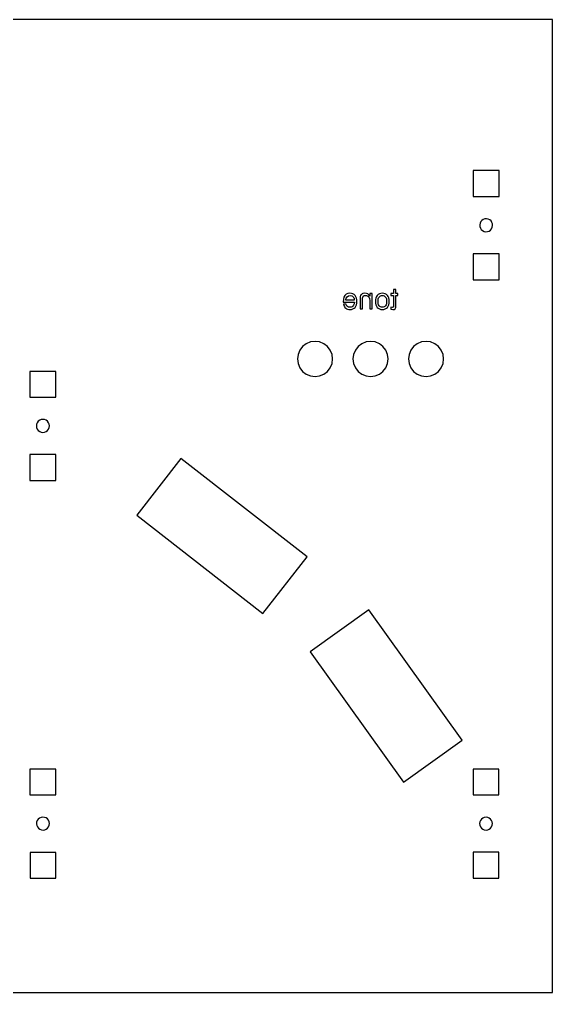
# Model space of a CAD drawing. Header units: metres. Extents: x -935 to 1094, y -1273 to 224.
# Drawn here: x 421 to 536.3, y -0.2 to 210.2 of the extents above; entities that cross this region are included whole.
import ezdxf

# ---------------------------------------------------------------- set-up
doc = ezdxf.new("R2010")
doc.units = ezdxf.units.M

msp = doc.modelspace()

# ---------------------------------------------------------------- linework, layer by layer
at = {"layer": 'Layer0'}
for p, q in [((536.3, 210.24), (115.91, 210.24)), ((536.3, -0.2), (536.3, 210.24)), ((524.75, 177.54), (519.15, 177.54)), ((519.15, 177.54), (519.15, 171.94)), ((524.75, 171.94), (524.75, 177.54)), ((519.15, 171.94), (524.75, 171.94)), ((520.78, 166.51), (520.62, 166.18)), ((521.02, 166.79), (520.78, 166.51)), ((521.33, 166.99), (521.02, 166.79)), ((521.67, 167.11), (521.33, 166.99)), ((522.03, 167.13), (521.67, 167.11)), ((522.39, 167.06), (522.03, 167.13)), ((522.72, 166.9), (522.39, 167.06)), ((523, 166.67), (522.72, 166.9)), ((523.2, 166.36), (523, 166.67)), ((523.32, 166.02), (523.2, 166.36)), ((520.62, 166.18), (520.55, 165.82)), ((520.55, 165.82), (520.58, 165.46)), ((520.58, 165.46), (520.7, 165.11)), ((520.7, 165.11), (520.9, 164.81)), ((520.9, 164.81), (521.18, 164.57)), ((521.18, 164.57), (521.51, 164.41)), ((521.51, 164.41), (521.87, 164.34)), ((521.87, 164.34), (522.23, 164.37)), ((522.23, 164.37), (522.57, 164.49)), ((522.57, 164.49), (522.88, 164.69)), ((522.88, 164.69), (523.12, 164.97)), ((523.12, 164.97), (523.28, 165.3)), ((523.28, 165.3), (523.35, 165.65)), ((523.35, 165.65), (523.32, 166.02)), ((524.75, 159.54), (519.15, 159.54)), ((519.15, 159.54), (519.15, 153.94)), ((524.75, 153.94), (524.75, 159.54)), ((519.15, 153.94), (524.75, 153.94)), ((482.26, 139.51), (481.66, 138.73)), ((483.05, 140.12), (482.26, 139.51)), ((483.97, 140.49), (483.05, 140.12)), ((484.95, 140.62), (483.97, 140.49)), ((485.93, 140.49), (484.95, 140.62)), ((486.85, 140.12), (485.93, 140.49)), ((487.64, 139.51), (486.85, 140.12)), ((488.24, 138.73), (487.64, 139.51)), ((494.26, 139.51), (493.66, 138.73)), ((495.05, 140.12), (494.26, 139.51)), ((495.97, 140.49), (495.05, 140.12)), ((496.95, 140.62), (495.97, 140.49)), ((497.93, 140.49), (496.95, 140.62)), ((498.85, 140.12), (497.93, 140.49)), ((499.64, 139.51), (498.85, 140.12)), ((500.24, 138.73), (499.64, 139.51)), ((506.26, 139.51), (505.66, 138.73)), ((507.05, 140.12), (506.26, 139.51)), ((507.97, 140.49), (507.05, 140.12)), ((508.95, 140.62), (507.97, 140.49)), ((509.93, 140.49), (508.95, 140.62)), ((510.85, 140.12), (509.93, 140.49)), ((511.64, 139.51), (510.85, 140.12)), ((512.24, 138.73), (511.64, 139.51)), ((481.28, 137.81), (481.15, 136.83)), ((481.15, 136.83), (481.28, 135.84)), ((481.66, 138.73), (481.28, 137.81)), ((488.62, 137.81), (488.24, 138.73)), ((488.75, 136.83), (488.62, 137.81)), ((488.62, 135.84), (488.75, 136.83)), ((493.28, 137.81), (493.15, 136.83)), ((493.15, 136.83), (493.28, 135.84)), ((493.66, 138.73), (493.28, 137.81)), ((500.62, 137.81), (500.24, 138.73)), ((500.75, 136.83), (500.62, 137.81)), ((500.62, 135.84), (500.75, 136.83)), ((505.28, 137.81), (505.15, 136.83)), ((505.15, 136.83), (505.28, 135.84)), ((505.66, 138.73), (505.28, 137.81)), ((512.62, 137.81), (512.24, 138.73)), ((512.75, 136.83), (512.62, 137.81)), ((512.62, 135.84), (512.75, 136.83)), ((481.28, 135.84), (481.66, 134.93)), ((481.66, 134.93), (482.26, 134.14)), ((487.64, 134.14), (488.24, 134.93)), ((488.24, 134.93), (488.62, 135.84)), ((493.28, 135.84), (493.66, 134.93)), ((493.66, 134.93), (494.26, 134.14)), ((499.64, 134.14), (500.24, 134.93)), ((500.24, 134.93), (500.62, 135.84)), ((505.28, 135.84), (505.66, 134.93)), ((505.66, 134.93), (506.26, 134.14)), ((511.64, 134.14), (512.24, 134.93)), ((512.24, 134.93), (512.62, 135.84)), ((423.3, 134.14), (423.3, 128.54)), ((428.9, 134.14), (423.3, 134.14)), ((428.9, 128.54), (428.9, 134.14)), ((482.26, 134.14), (483.05, 133.54)), ((483.05, 133.54), (483.97, 133.16)), ((483.97, 133.16), (484.95, 133.03)), ((484.95, 133.03), (485.93, 133.16)), ((485.93, 133.16), (486.85, 133.54)), ((486.85, 133.54), (487.64, 134.14)), ((494.26, 134.14), (495.05, 133.54)), ((495.05, 133.54), (495.97, 133.16)), ((495.97, 133.16), (496.95, 133.03)), ((496.95, 133.03), (497.93, 133.16)), ((497.93, 133.16), (498.85, 133.54)), ((498.85, 133.54), (499.64, 134.14)), ((506.26, 134.14), (507.05, 133.54)), ((507.05, 133.54), (507.97, 133.16)), ((507.97, 133.16), (508.95, 133.03)), ((508.95, 133.03), (509.93, 133.16)), ((509.93, 133.16), (510.85, 133.54)), ((510.85, 133.54), (511.64, 134.14)), ((423.3, 128.54), (428.9, 128.54)), ((424.75, 122.7), (424.71, 122.34)), ((424.71, 122.34), (424.75, 121.98)), ((424.89, 123.04), (424.75, 122.7)), ((425.11, 123.33), (424.89, 123.04)), ((425.4, 123.55), (425.11, 123.33)), ((425.74, 123.69), (425.4, 123.55)), ((426.1, 123.74), (425.74, 123.69)), ((426.47, 123.69), (426.1, 123.74)), ((426.8, 123.55), (426.47, 123.69)), ((427.09, 123.33), (426.8, 123.55)), ((427.31, 123.04), (427.09, 123.33)), ((427.45, 122.7), (427.31, 123.04)), ((427.5, 122.34), (427.45, 122.7)), ((427.45, 121.98), (427.5, 122.34)), ((424.75, 121.98), (424.89, 121.64)), ((424.89, 121.64), (425.11, 121.35)), ((425.11, 121.35), (425.4, 121.13)), ((425.4, 121.13), (425.74, 120.99)), ((425.74, 120.99), (426.1, 120.94)), ((426.1, 120.94), (426.47, 120.99)), ((426.47, 120.99), (426.8, 121.13)), ((426.8, 121.13), (427.09, 121.35)), ((427.09, 121.35), (427.31, 121.64)), ((427.31, 121.64), (427.45, 121.98)), ((423.3, 116.14), (423.3, 110.54)), ((428.9, 116.14), (423.3, 116.14)), ((428.9, 110.54), (428.9, 116.14)), ((455.96, 115.32), (446.38, 103.01)), ((483.27, 94.06), (455.96, 115.32)), ((423.3, 110.54), (428.9, 110.54)), ((446.38, 103.01), (473.68, 81.75)), ((473.68, 81.75), (483.27, 94.06)), ((496.6, 82.55), (483.92, 73.47)), ((516.74, 54.41), (496.6, 82.55)), ((483.92, 73.47), (504.06, 45.33)), ((504.06, 45.33), (516.74, 54.41)), ((423.3, 48.13), (423.3, 42.53)), ((428.9, 48.13), (423.3, 48.13)), ((428.9, 42.53), (428.9, 48.13)), ((524.72, 48.13), (519.12, 48.13)), ((519.12, 48.13), (519.12, 42.53)), ((524.72, 42.53), (524.72, 48.13)), ((423.3, 42.53), (428.9, 42.53)), ((519.12, 42.53), (524.72, 42.53)), ((424.74, 36.66), (424.71, 36.3)), ((424.71, 36.3), (424.76, 35.94)), ((424.88, 37), (424.74, 36.66)), ((424.76, 35.94), (424.91, 35.6)), ((425.09, 37.3), (424.88, 37)), ((425.37, 37.53), (425.09, 37.3)), ((425.71, 37.67), (425.37, 37.53)), ((426.07, 37.73), (425.71, 37.67)), ((426.43, 37.69), (426.07, 37.73)), ((426.77, 37.56), (426.43, 37.69)), ((427.07, 37.35), (426.77, 37.56)), ((427.3, 37.06), (427.07, 37.35)), ((427.44, 36.73), (427.3, 37.06)), ((427.33, 35.67), (427.46, 36.01)), ((427.5, 36.37), (427.44, 36.73)), ((427.46, 36.01), (427.5, 36.37)), ((520.57, 36.7), (520.52, 36.33)), ((520.52, 36.33), (520.57, 35.97)), ((520.71, 37.03), (520.57, 36.7)), ((520.57, 35.97), (520.71, 35.63)), ((520.93, 37.32), (520.71, 37.03)), ((521.22, 37.54), (520.93, 37.32)), ((521.55, 37.68), (521.22, 37.54)), ((521.92, 37.73), (521.55, 37.68)), ((522.28, 37.68), (521.92, 37.73)), ((522.62, 37.54), (522.28, 37.68)), ((522.91, 37.32), (522.62, 37.54)), ((523.13, 37.03), (522.91, 37.32)), ((523.27, 36.7), (523.13, 37.03)), ((523.13, 35.63), (523.27, 35.97)), ((523.32, 36.33), (523.27, 36.7)), ((523.27, 35.97), (523.32, 36.33)), ((424.91, 35.6), (425.14, 35.32)), ((425.14, 35.32), (425.44, 35.11)), ((425.44, 35.11), (425.78, 34.97)), ((425.78, 34.97), (426.14, 34.94)), ((426.14, 34.94), (426.5, 34.99)), ((426.5, 34.99), (426.83, 35.14)), ((426.83, 35.14), (427.12, 35.37)), ((427.12, 35.37), (427.33, 35.67)), ((520.71, 35.63), (520.93, 35.34)), ((520.93, 35.34), (521.22, 35.12)), ((521.22, 35.12), (521.55, 34.98)), ((521.55, 34.98), (521.92, 34.94)), ((521.92, 34.94), (522.28, 34.98)), ((522.28, 34.98), (522.62, 35.12)), ((522.62, 35.12), (522.91, 35.34)), ((522.91, 35.34), (523.13, 35.63)), ((428.88, 30.11), (423.33, 30.11)), ((423.33, 30.11), (423.33, 24.56)), ((428.88, 24.56), (428.88, 30.11)), ((519.12, 30.13), (519.12, 24.53)), ((524.72, 30.13), (519.12, 30.13)), ((524.72, 24.53), (524.72, 30.13)), ((423.33, 24.56), (428.88, 24.56)), ((519.12, 24.53), (524.72, 24.53)), ((115.91, -0.2), (536.3, -0.2))]:
    msp.add_line(p, q, dxfattribs=at)
at = {"layer": 'tone'}
for p, q in [((502.41, 151.84), (501.89, 151.84)), ((501.89, 151.84), (501.89, 150.94)), ((502.41, 151.84, 0.2), (501.89, 151.84, 0.2)), ((501.89, 151.84, 0.2), (501.89, 150.94, 0.2)), ((501.89, 151.84), (501.89, 151.84, 0.2)), ((502.41, 150.94), (502.41, 151.84)), ((502.41, 150.94, 0.2), (502.41, 151.84, 0.2)), ((502.41, 151.84), (502.41, 151.84, 0.2)), ((491.08, 149.74), (491.04, 149.13)), ((491.08, 149.74, 0.2), (491.04, 149.13, 0.2)), ((491.18, 150.17), (491.08, 149.74)), ((491.18, 150.17, 0.2), (491.08, 149.74, 0.2)), ((491.08, 149.74), (491.08, 149.74, 0.2)), ((491.38, 150.53), (491.18, 150.17)), ((491.38, 150.53, 0.2), (491.18, 150.17, 0.2)), ((491.18, 150.17), (491.18, 150.17, 0.2)), ((491.69, 150.8), (491.38, 150.53)), ((491.69, 150.8, 0.2), (491.38, 150.53, 0.2)), ((491.38, 150.53), (491.38, 150.53, 0.2)), ((491.6, 149.59), (491.67, 149.96)), ((491.6, 149.59, 0.2), (491.67, 149.96, 0.2)), ((491.61, 149.55), (491.6, 149.59)), ((491.61, 149.55, 0.2), (491.6, 149.59, 0.2)), ((491.6, 149.59), (491.6, 149.59, 0.2)), ((493.43, 149.55), (491.61, 149.55)), ((493.43, 149.55, 0.2), (491.61, 149.55, 0.2)), ((491.61, 149.55), (491.61, 149.55, 0.2)), ((491.67, 149.96), (491.87, 150.27)), ((491.67, 149.96, 0.2), (491.87, 150.27, 0.2)), ((491.67, 149.96), (491.67, 149.96, 0.2)), ((492.07, 150.97), (491.69, 150.8)), ((492.07, 150.97, 0.2), (491.69, 150.8, 0.2)), ((491.69, 150.8), (491.69, 150.8, 0.2)), ((491.87, 150.27), (492.16, 150.48)), ((491.87, 150.27, 0.2), (492.16, 150.48, 0.2)), ((491.87, 150.27), (491.87, 150.27, 0.2)), ((492.5, 151.03), (492.07, 150.97)), ((492.5, 151.03, 0.2), (492.07, 150.97, 0.2)), ((492.07, 150.97), (492.07, 150.97, 0.2)), ((492.16, 150.48), (492.52, 150.55)), ((492.16, 150.48, 0.2), (492.52, 150.55, 0.2)), ((492.16, 150.48), (492.16, 150.48, 0.2)), ((492.83, 151), (492.5, 151.03)), ((492.83, 151, 0.2), (492.5, 151.03, 0.2)), ((492.5, 151.03), (492.5, 151.03, 0.2)), ((492.52, 150.55), (492.88, 150.48)), ((492.52, 150.55, 0.2), (492.88, 150.48, 0.2)), ((492.52, 150.55), (492.52, 150.55, 0.2)), ((493.12, 150.91), (492.83, 151)), ((493.12, 150.91, 0.2), (492.83, 151, 0.2)), ((492.83, 151), (492.83, 151, 0.2)), ((492.88, 150.48), (493.04, 150.4)), ((492.88, 150.48, 0.2), (493.04, 150.4, 0.2)), ((492.88, 150.48), (492.88, 150.48, 0.2)), ((493.04, 150.4), (493.17, 150.28)), ((493.04, 150.4, 0.2), (493.17, 150.28, 0.2)), ((493.04, 150.4), (493.04, 150.4, 0.2)), ((493.37, 150.76), (493.12, 150.91)), ((493.37, 150.76, 0.2), (493.12, 150.91, 0.2)), ((493.12, 150.91), (493.12, 150.91, 0.2)), ((493.17, 150.28), (493.29, 150.13)), ((493.17, 150.28, 0.2), (493.29, 150.13, 0.2)), ((493.17, 150.28), (493.17, 150.28, 0.2)), ((493.29, 150.13), (493.37, 149.96)), ((493.29, 150.13, 0.2), (493.37, 149.96, 0.2)), ((493.29, 150.13), (493.29, 150.13, 0.2)), ((493.59, 150.55), (493.37, 150.76)), ((493.59, 150.55, 0.2), (493.37, 150.76, 0.2)), ((493.37, 150.76), (493.37, 150.76, 0.2)), ((493.37, 149.96), (493.43, 149.55)), ((493.37, 149.96, 0.2), (493.43, 149.55, 0.2)), ((493.37, 149.96), (493.37, 149.96, 0.2)), ((493.43, 149.55), (493.43, 149.55, 0.2)), ((493.77, 150.28), (493.59, 150.55)), ((493.77, 150.28, 0.2), (493.59, 150.55, 0.2)), ((493.59, 150.55), (493.59, 150.55, 0.2)), ((493.9, 149.98), (493.77, 150.28)), ((493.9, 149.98, 0.2), (493.77, 150.28, 0.2)), ((493.77, 150.28), (493.77, 150.28, 0.2)), ((493.98, 149.64), (493.9, 149.98)), ((493.98, 149.64, 0.2), (493.9, 149.98, 0.2)), ((493.9, 149.98), (493.9, 149.98, 0.2)), ((494, 149.26), (493.98, 149.64)), ((494, 149.26, 0.2), (493.98, 149.64, 0.2)), ((493.98, 149.64), (493.98, 149.64, 0.2)), ((494.7, 150.33), (494.68, 150.14)), ((494.7, 150.33, 0.2), (494.68, 150.14, 0.2)), ((494.68, 150.14), (494.68, 147.66)), ((494.68, 150.14, 0.2), (494.68, 147.66, 0.2)), ((494.68, 150.14), (494.68, 150.14, 0.2)), ((494.75, 150.5), (494.7, 150.33)), ((494.75, 150.5, 0.2), (494.7, 150.33, 0.2)), ((494.7, 150.33), (494.7, 150.33, 0.2)), ((494.84, 150.66), (494.75, 150.5)), ((494.84, 150.66, 0.2), (494.75, 150.5, 0.2)), ((494.75, 150.5), (494.75, 150.5, 0.2)), ((494.96, 150.79), (494.84, 150.66)), ((494.96, 150.79, 0.2), (494.84, 150.66, 0.2)), ((494.84, 150.66), (494.84, 150.66, 0.2)), ((495.12, 150.89), (494.96, 150.79)), ((495.12, 150.89, 0.2), (494.96, 150.79, 0.2)), ((494.96, 150.79), (494.96, 150.79, 0.2)), ((495.29, 150.97), (495.12, 150.89)), ((495.29, 150.97, 0.2), (495.12, 150.89, 0.2)), ((495.12, 150.89), (495.12, 150.89, 0.2)), ((495.2, 149.93), (495.25, 150.19)), ((495.2, 149.93, 0.2), (495.25, 150.19, 0.2)), ((495.2, 147.66), (495.2, 149.93)), ((495.2, 147.66, 0.2), (495.2, 149.93, 0.2)), ((495.2, 149.93), (495.2, 149.93, 0.2)), ((495.25, 150.19), (495.38, 150.4)), ((495.25, 150.19, 0.2), (495.38, 150.4, 0.2)), ((495.25, 150.19), (495.25, 150.19, 0.2)), ((495.72, 151.03), (495.29, 150.97)), ((495.72, 151.03, 0.2), (495.29, 150.97, 0.2)), ((495.29, 150.97), (495.29, 150.97, 0.2)), ((495.38, 150.4), (495.6, 150.53)), ((495.38, 150.4, 0.2), (495.6, 150.53, 0.2)), ((495.38, 150.4), (495.38, 150.4, 0.2)), ((495.6, 150.53), (495.88, 150.57)), ((495.6, 150.53, 0.2), (495.88, 150.57, 0.2)), ((495.6, 150.53), (495.6, 150.53, 0.2)), ((496.06, 150.99), (495.72, 151.03)), ((496.06, 150.99, 0.2), (495.72, 151.03, 0.2)), ((495.72, 151.03), (495.72, 151.03, 0.2)), ((495.88, 150.57), (496.07, 150.55)), ((495.88, 150.57, 0.2), (496.07, 150.55, 0.2)), ((495.88, 150.57), (495.88, 150.57, 0.2)), ((496.34, 150.88), (496.06, 150.99)), ((496.34, 150.88, 0.2), (496.06, 150.99, 0.2)), ((496.06, 150.99), (496.06, 150.99, 0.2)), ((496.07, 150.55), (496.24, 150.5)), ((496.07, 150.55, 0.2), (496.24, 150.5, 0.2)), ((496.07, 150.55), (496.07, 150.55, 0.2)), ((496.24, 150.5), (496.39, 150.4)), ((496.24, 150.5, 0.2), (496.39, 150.4, 0.2)), ((496.24, 150.5), (496.24, 150.5, 0.2)), ((496.58, 150.68), (496.34, 150.88)), ((496.58, 150.68, 0.2), (496.34, 150.88, 0.2)), ((496.34, 150.88), (496.34, 150.88, 0.2)), ((496.39, 150.4), (496.52, 150.27)), ((496.39, 150.4, 0.2), (496.52, 150.27, 0.2)), ((496.39, 150.4), (496.39, 150.4, 0.2)), ((496.52, 150.27), (496.63, 150.11)), ((496.52, 150.27, 0.2), (496.63, 150.11, 0.2)), ((496.52, 150.27), (496.52, 150.27, 0.2)), ((496.81, 150.39), (496.58, 150.68)), ((496.81, 150.39, 0.2), (496.58, 150.68, 0.2)), ((496.58, 150.68), (496.58, 150.68, 0.2)), ((496.63, 150.11), (496.7, 149.92)), ((496.63, 150.11, 0.2), (496.7, 149.92, 0.2)), ((496.63, 150.11), (496.63, 150.11, 0.2)), ((496.7, 149.92), (496.77, 149.47)), ((496.7, 149.92, 0.2), (496.77, 149.47, 0.2)), ((496.7, 149.92), (496.7, 149.92, 0.2)), ((496.77, 149.47), (496.77, 147.66)), ((496.77, 149.47, 0.2), (496.77, 147.66, 0.2)), ((496.77, 149.47), (496.77, 149.47, 0.2)), ((497.29, 150.94), (496.81, 150.94)), ((496.81, 150.94), (496.81, 150.39)), ((497.29, 150.94, 0.2), (496.81, 150.94, 0.2)), ((496.81, 150.94, 0.2), (496.81, 150.39, 0.2)), ((496.81, 150.94), (496.81, 150.94, 0.2)), ((496.81, 150.39), (496.81, 150.39, 0.2)), ((497.29, 147.66), (497.29, 150.94)), ((497.29, 147.66, 0.2), (497.29, 150.94, 0.2)), ((497.29, 150.94), (497.29, 150.94, 0.2)), ((498.04, 149.65), (498.01, 149.25)), ((498.04, 149.65, 0.2), (498.01, 149.25, 0.2)), ((498.11, 150), (498.04, 149.65)), ((498.11, 150, 0.2), (498.04, 149.65, 0.2)), ((498.04, 149.65), (498.04, 149.65, 0.2)), ((498.23, 150.31), (498.11, 150)), ((498.23, 150.31, 0.2), (498.11, 150, 0.2)), ((498.11, 150), (498.11, 150, 0.2)), ((498.4, 150.57), (498.23, 150.31)), ((498.4, 150.57, 0.2), (498.23, 150.31, 0.2)), ((498.23, 150.31), (498.23, 150.31, 0.2)), ((498.62, 150.77), (498.4, 150.57)), ((498.62, 150.77, 0.2), (498.4, 150.57, 0.2)), ((498.4, 150.57), (498.4, 150.57, 0.2)), ((498.56, 149.26), (498.62, 149.8)), ((498.56, 149.26, 0.2), (498.62, 149.8, 0.2)), ((498.87, 150.91), (498.62, 150.77)), ((498.87, 150.91, 0.2), (498.62, 150.77, 0.2)), ((498.62, 150.77), (498.62, 150.77, 0.2)), ((498.62, 149.8), (498.7, 150.02)), ((498.62, 149.8, 0.2), (498.7, 150.02, 0.2)), ((498.62, 149.8), (498.62, 149.8, 0.2)), ((498.7, 150.02), (498.8, 150.21)), ((498.7, 150.02, 0.2), (498.8, 150.21, 0.2)), ((498.7, 150.02), (498.7, 150.02, 0.2)), ((498.8, 150.21), (498.94, 150.36)), ((498.8, 150.21, 0.2), (498.94, 150.36, 0.2)), ((498.8, 150.21), (498.8, 150.21, 0.2)), ((499.17, 151), (498.87, 150.91)), ((499.17, 151, 0.2), (498.87, 150.91, 0.2)), ((498.87, 150.91), (498.87, 150.91, 0.2)), ((498.94, 150.36), (499.1, 150.46)), ((498.94, 150.36, 0.2), (499.1, 150.46, 0.2)), ((498.94, 150.36), (498.94, 150.36, 0.2)), ((499.1, 150.46), (499.29, 150.53)), ((499.1, 150.46, 0.2), (499.29, 150.53, 0.2)), ((499.1, 150.46), (499.1, 150.46, 0.2)), ((499.5, 151.03), (499.17, 151)), ((499.5, 151.03, 0.2), (499.17, 151, 0.2)), ((499.17, 151), (499.17, 151, 0.2)), ((499.29, 150.53), (499.5, 150.55)), ((499.29, 150.53, 0.2), (499.5, 150.55, 0.2)), ((499.29, 150.53), (499.29, 150.53, 0.2)), ((499.83, 151), (499.5, 151.03)), ((499.83, 151, 0.2), (499.5, 151.03, 0.2)), ((499.5, 151.03), (499.5, 151.03, 0.2)), ((499.5, 150.55), (499.7, 150.53)), ((499.5, 150.55, 0.2), (499.7, 150.53, 0.2)), ((499.5, 150.55), (499.5, 150.55, 0.2)), ((499.7, 150.53), (499.89, 150.46)), ((499.7, 150.53, 0.2), (499.89, 150.46, 0.2)), ((499.7, 150.53), (499.7, 150.53, 0.2)), ((500.12, 150.91), (499.83, 151)), ((500.12, 150.91, 0.2), (499.83, 151, 0.2)), ((499.83, 151), (499.83, 151, 0.2)), ((499.89, 150.46), (500.05, 150.36)), ((499.89, 150.46, 0.2), (500.05, 150.36, 0.2)), ((499.89, 150.46), (499.89, 150.46, 0.2)), ((500.05, 150.36), (500.18, 150.21)), ((500.05, 150.36, 0.2), (500.18, 150.21, 0.2)), ((500.05, 150.36), (500.05, 150.36, 0.2)), ((500.37, 150.77), (500.12, 150.91)), ((500.37, 150.77, 0.2), (500.12, 150.91, 0.2)), ((500.12, 150.91), (500.12, 150.91, 0.2)), ((500.18, 150.21), (500.29, 150.02)), ((500.18, 150.21, 0.2), (500.29, 150.02, 0.2)), ((500.18, 150.21), (500.18, 150.21, 0.2)), ((500.29, 150.02), (500.37, 149.81)), ((500.29, 150.02, 0.2), (500.37, 149.81, 0.2)), ((500.29, 150.02), (500.29, 150.02, 0.2)), ((500.58, 150.57), (500.37, 150.77)), ((500.58, 150.57, 0.2), (500.37, 150.77, 0.2)), ((500.37, 150.77), (500.37, 150.77, 0.2)), ((500.37, 149.81), (500.43, 149.27)), ((500.37, 149.81, 0.2), (500.43, 149.27, 0.2)), ((500.37, 149.81), (500.37, 149.81, 0.2)), ((500.76, 150.31), (500.58, 150.57)), ((500.76, 150.31, 0.2), (500.58, 150.57, 0.2)), ((500.58, 150.57), (500.58, 150.57, 0.2)), ((500.88, 150.01), (500.76, 150.31)), ((500.88, 150.01, 0.2), (500.76, 150.31, 0.2)), ((500.76, 150.31), (500.76, 150.31, 0.2)), ((500.95, 149.66), (500.88, 150.01)), ((500.95, 149.66, 0.2), (500.88, 150.01, 0.2)), ((500.88, 150.01), (500.88, 150.01, 0.2)), ((500.98, 149.27), (500.95, 149.66)), ((500.98, 149.27, 0.2), (500.95, 149.66, 0.2)), ((500.95, 149.66), (500.95, 149.66, 0.2)), ((501.35, 150.94), (501.35, 150.51)), ((501.89, 150.94), (501.35, 150.94)), ((501.35, 150.94, 0.2), (501.35, 150.51, 0.2)), ((501.89, 150.94, 0.2), (501.35, 150.94, 0.2)), ((501.35, 150.94), (501.35, 150.94, 0.2)), ((501.35, 150.51), (501.89, 150.51)), ((501.35, 150.51, 0.2), (501.89, 150.51, 0.2)), ((501.35, 150.51), (501.35, 150.51, 0.2)), ((501.89, 150.94), (501.89, 150.94, 0.2)), ((501.89, 150.51), (501.89, 148.27)), ((501.89, 150.51, 0.2), (501.89, 148.27, 0.2)), ((501.89, 150.51), (501.89, 150.51, 0.2)), ((502.86, 150.94), (502.41, 150.94)), ((502.86, 150.94, 0.2), (502.41, 150.94, 0.2)), ((502.41, 150.94), (502.41, 150.94, 0.2)), ((502.41, 148.04), (502.41, 150.51)), ((502.41, 150.51), (502.86, 150.51)), ((502.41, 148.04, 0.2), (502.41, 150.51, 0.2)), ((502.41, 150.51, 0.2), (502.86, 150.51, 0.2)), ((502.41, 150.51), (502.41, 150.51, 0.2)), ((502.86, 150.51), (502.86, 150.94)), ((502.86, 150.51, 0.2), (502.86, 150.94, 0.2)), ((502.86, 150.94), (502.86, 150.94, 0.2)), ((502.86, 150.51), (502.86, 150.51, 0.2)), ((491.04, 149.13), (493.46, 149.13)), ((491.04, 149.13, 0.2), (493.46, 149.13, 0.2)), ((491.04, 149.13), (491.04, 149.13, 0.2)), ((491.64, 148.66), (491.11, 148.66)), ((491.11, 148.66), (491.18, 148.4)), ((491.64, 148.66, 0.2), (491.11, 148.66, 0.2)), ((491.11, 148.66, 0.2), (491.18, 148.4, 0.2)), ((491.11, 148.66), (491.11, 148.66, 0.2)), ((491.18, 148.4), (491.28, 148.18)), ((491.18, 148.4, 0.2), (491.28, 148.18, 0.2)), ((491.18, 148.4), (491.18, 148.4, 0.2)), ((491.28, 148.18), (491.41, 147.98)), ((491.28, 148.18, 0.2), (491.41, 147.98, 0.2)), ((491.28, 148.18), (491.28, 148.18, 0.2)), ((491.41, 147.98), (491.58, 147.82)), ((491.41, 147.98, 0.2), (491.58, 147.82, 0.2)), ((491.41, 147.98), (491.41, 147.98, 0.2)), ((491.58, 147.82), (491.78, 147.69)), ((491.58, 147.82, 0.2), (491.78, 147.69, 0.2)), ((491.58, 147.82), (491.58, 147.82, 0.2)), ((491.77, 148.37), (491.64, 148.66)), ((491.77, 148.37, 0.2), (491.64, 148.66, 0.2)), ((491.64, 148.66), (491.64, 148.66, 0.2)), ((491.96, 148.16), (491.77, 148.37)), ((491.96, 148.16, 0.2), (491.77, 148.37, 0.2)), ((491.77, 148.37), (491.77, 148.37, 0.2)), ((491.78, 147.69), (492, 147.59)), ((491.78, 147.69, 0.2), (492, 147.59, 0.2)), ((491.78, 147.69), (491.78, 147.69, 0.2)), ((492.2, 148.04), (491.96, 148.16)), ((492.2, 148.04, 0.2), (491.96, 148.16, 0.2)), ((491.96, 148.16), (491.96, 148.16, 0.2)), ((492, 147.59), (492.25, 147.54)), ((492, 147.59, 0.2), (492.25, 147.54, 0.2)), ((492, 147.59), (492, 147.59, 0.2)), ((492.5, 148), (492.2, 148.04)), ((492.5, 148, 0.2), (492.2, 148.04, 0.2)), ((492.2, 148.04), (492.2, 148.04, 0.2)), ((492.25, 147.54), (492.51, 147.52)), ((492.25, 147.54, 0.2), (492.51, 147.52, 0.2)), ((492.25, 147.54), (492.25, 147.54, 0.2)), ((492.74, 148.03), (492.5, 148)), ((492.74, 148.03, 0.2), (492.5, 148, 0.2)), ((492.5, 148), (492.5, 148, 0.2)), ((492.51, 147.52), (492.84, 147.55)), ((492.51, 147.52, 0.2), (492.84, 147.55, 0.2)), ((492.51, 147.52), (492.51, 147.52, 0.2)), ((492.96, 148.11), (492.74, 148.03)), ((492.96, 148.11, 0.2), (492.74, 148.03, 0.2)), ((492.74, 148.03), (492.74, 148.03, 0.2)), ((492.84, 147.55), (493.13, 147.63)), ((492.84, 147.55, 0.2), (493.13, 147.63, 0.2)), ((492.84, 147.55), (492.84, 147.55, 0.2)), ((493.14, 148.24), (492.96, 148.11)), ((493.14, 148.24, 0.2), (492.96, 148.11, 0.2)), ((492.96, 148.11), (492.96, 148.11, 0.2)), ((493.13, 147.63), (493.38, 147.78)), ((493.13, 147.63, 0.2), (493.38, 147.78, 0.2)), ((493.13, 147.63), (493.13, 147.63, 0.2)), ((493.29, 148.43), (493.14, 148.24)), ((493.29, 148.43, 0.2), (493.14, 148.24, 0.2)), ((493.14, 148.24), (493.14, 148.24, 0.2)), ((493.42, 148.73), (493.29, 148.43)), ((493.42, 148.73, 0.2), (493.29, 148.43, 0.2)), ((493.29, 148.43), (493.29, 148.43, 0.2)), ((493.38, 147.78), (493.6, 147.98)), ((493.38, 147.78, 0.2), (493.6, 147.98, 0.2)), ((493.38, 147.78), (493.38, 147.78, 0.2)), ((493.46, 149.13), (493.42, 148.73)), ((493.46, 149.13, 0.2), (493.42, 148.73, 0.2)), ((493.42, 148.73), (493.42, 148.73, 0.2)), ((493.46, 149.13), (493.46, 149.13, 0.2)), ((493.6, 147.98), (493.78, 148.24)), ((493.6, 147.98, 0.2), (493.78, 148.24, 0.2)), ((493.6, 147.98), (493.6, 147.98, 0.2)), ((493.78, 148.24), (493.9, 148.53)), ((493.78, 148.24, 0.2), (493.9, 148.53, 0.2)), ((493.78, 148.24), (493.78, 148.24, 0.2)), ((493.9, 148.53), (493.98, 148.87)), ((493.9, 148.53, 0.2), (493.98, 148.87, 0.2)), ((493.9, 148.53), (493.9, 148.53, 0.2)), ((493.98, 148.87), (494, 149.26)), ((493.98, 148.87, 0.2), (494, 149.26, 0.2)), ((493.98, 148.87), (493.98, 148.87, 0.2)), ((494, 149.26), (494, 149.26, 0.2)), ((494.68, 147.66), (495.2, 147.66)), ((494.68, 147.66, 0.2), (495.2, 147.66, 0.2)), ((494.68, 147.66), (494.68, 147.66, 0.2)), ((495.2, 147.66), (495.2, 147.66, 0.2)), ((496.77, 147.66), (497.29, 147.66)), ((496.77, 147.66, 0.2), (497.29, 147.66, 0.2)), ((496.77, 147.66), (496.77, 147.66, 0.2)), ((497.29, 147.66), (497.29, 147.66, 0.2)), ((498.01, 149.25), (498.04, 148.87)), ((498.01, 149.25, 0.2), (498.04, 148.87, 0.2)), ((498.01, 149.25), (498.01, 149.25, 0.2)), ((498.04, 148.87), (498.11, 148.53)), ((498.04, 148.87, 0.2), (498.11, 148.53, 0.2)), ((498.04, 148.87), (498.04, 148.87, 0.2)), ((498.11, 148.53), (498.24, 148.23)), ((498.11, 148.53, 0.2), (498.24, 148.23, 0.2)), ((498.11, 148.53), (498.11, 148.53, 0.2)), ((498.24, 148.23), (498.41, 147.98)), ((498.24, 148.23, 0.2), (498.41, 147.98, 0.2)), ((498.24, 148.23), (498.24, 148.23, 0.2)), ((498.41, 147.98), (498.63, 147.78)), ((498.41, 147.98, 0.2), (498.63, 147.78, 0.2)), ((498.41, 147.98), (498.41, 147.98, 0.2)), ((498.62, 148.74), (498.56, 149.26)), ((498.62, 148.74, 0.2), (498.56, 149.26, 0.2)), ((498.56, 149.26), (498.56, 149.26, 0.2)), ((498.7, 148.53), (498.62, 148.74)), ((498.7, 148.53, 0.2), (498.62, 148.74, 0.2)), ((498.62, 148.74), (498.62, 148.74, 0.2)), ((498.63, 147.78), (498.88, 147.63)), ((498.63, 147.78, 0.2), (498.88, 147.63, 0.2)), ((498.63, 147.78), (498.63, 147.78, 0.2)), ((498.81, 148.34), (498.7, 148.53)), ((498.81, 148.34, 0.2), (498.7, 148.53, 0.2)), ((498.7, 148.53), (498.7, 148.53, 0.2)), ((498.95, 148.19), (498.81, 148.34)), ((498.95, 148.19, 0.2), (498.81, 148.34, 0.2)), ((498.81, 148.34), (498.81, 148.34, 0.2)), ((498.88, 147.63), (499.17, 147.55)), ((498.88, 147.63, 0.2), (499.17, 147.55, 0.2)), ((498.88, 147.63), (498.88, 147.63, 0.2)), ((499.11, 148.08), (498.95, 148.19)), ((499.11, 148.08, 0.2), (498.95, 148.19, 0.2)), ((498.95, 148.19), (498.95, 148.19, 0.2)), ((499.29, 148.02), (499.11, 148.08)), ((499.29, 148.02, 0.2), (499.11, 148.08, 0.2)), ((499.11, 148.08), (499.11, 148.08, 0.2)), ((499.17, 147.55), (499.5, 147.52)), ((499.17, 147.55, 0.2), (499.5, 147.52, 0.2)), ((499.17, 147.55), (499.17, 147.55, 0.2)), ((499.5, 148), (499.29, 148.02)), ((499.5, 148, 0.2), (499.29, 148.02, 0.2)), ((499.29, 148.02), (499.29, 148.02, 0.2)), ((499.7, 148.02), (499.5, 148)), ((499.7, 148.02, 0.2), (499.5, 148, 0.2)), ((499.5, 148), (499.5, 148, 0.2)), ((499.5, 147.52), (499.83, 147.55)), ((499.5, 147.52, 0.2), (499.83, 147.55, 0.2)), ((499.5, 147.52), (499.5, 147.52, 0.2)), ((499.89, 148.08), (499.7, 148.02)), ((499.89, 148.08, 0.2), (499.7, 148.02, 0.2)), ((499.7, 148.02), (499.7, 148.02, 0.2)), ((499.83, 147.55), (500.12, 147.63)), ((499.83, 147.55, 0.2), (500.12, 147.63, 0.2)), ((499.83, 147.55), (499.83, 147.55, 0.2)), ((500.05, 148.19), (499.89, 148.08)), ((500.05, 148.19, 0.2), (499.89, 148.08, 0.2)), ((499.89, 148.08), (499.89, 148.08, 0.2)), ((500.18, 148.34), (500.05, 148.19)), ((500.18, 148.34, 0.2), (500.05, 148.19, 0.2)), ((500.05, 148.19), (500.05, 148.19, 0.2)), ((500.12, 147.63), (500.37, 147.78)), ((500.12, 147.63, 0.2), (500.37, 147.78, 0.2)), ((500.12, 147.63), (500.12, 147.63, 0.2)), ((500.29, 148.53), (500.18, 148.34)), ((500.29, 148.53, 0.2), (500.18, 148.34, 0.2)), ((500.18, 148.34), (500.18, 148.34, 0.2)), ((500.37, 148.74), (500.29, 148.53)), ((500.37, 148.74, 0.2), (500.29, 148.53, 0.2)), ((500.29, 148.53), (500.29, 148.53, 0.2)), ((500.43, 149.27), (500.37, 148.74)), ((500.43, 149.27, 0.2), (500.37, 148.74, 0.2)), ((500.37, 148.74), (500.37, 148.74, 0.2)), ((500.37, 147.78), (500.59, 147.98)), ((500.37, 147.78, 0.2), (500.59, 147.98, 0.2)), ((500.37, 147.78), (500.37, 147.78, 0.2)), ((500.43, 149.27), (500.43, 149.27, 0.2)), ((500.59, 147.98), (500.76, 148.24)), ((500.59, 147.98, 0.2), (500.76, 148.24, 0.2)), ((500.59, 147.98), (500.59, 147.98, 0.2)), ((500.76, 148.24), (500.88, 148.54)), ((500.76, 148.24, 0.2), (500.88, 148.54, 0.2)), ((500.76, 148.24), (500.76, 148.24, 0.2)), ((500.88, 148.54), (500.95, 148.88)), ((500.88, 148.54, 0.2), (500.95, 148.88, 0.2)), ((500.88, 148.54), (500.88, 148.54, 0.2)), ((500.95, 148.88), (500.98, 149.27)), ((500.95, 148.88, 0.2), (500.98, 149.27, 0.2)), ((500.95, 148.88), (500.95, 148.88, 0.2)), ((500.98, 149.27), (500.98, 149.27, 0.2)), ((501.6, 147.98), (501.35, 148)), ((501.35, 148), (501.35, 147.56)), ((501.6, 147.98, 0.2), (501.35, 148, 0.2)), ((501.35, 148, 0.2), (501.35, 147.56, 0.2)), ((501.35, 148), (501.35, 148, 0.2)), ((501.35, 147.56), (501.78, 147.52)), ((501.35, 147.56, 0.2), (501.78, 147.52, 0.2)), ((501.35, 147.56), (501.35, 147.56, 0.2)), ((501.75, 147.99), (501.6, 147.98)), ((501.75, 147.99, 0.2), (501.6, 147.98, 0.2)), ((501.6, 147.98), (501.6, 147.98, 0.2)), ((501.83, 148.04), (501.75, 147.99)), ((501.83, 148.04, 0.2), (501.75, 147.99, 0.2)), ((501.75, 147.99), (501.75, 147.99, 0.2)), ((501.78, 147.52), (502.05, 147.55)), ((501.78, 147.52, 0.2), (502.05, 147.55, 0.2)), ((501.78, 147.52), (501.78, 147.52, 0.2)), ((501.88, 148.12), (501.83, 148.04)), ((501.88, 148.12, 0.2), (501.83, 148.04, 0.2)), ((501.83, 148.04), (501.83, 148.04, 0.2)), ((501.89, 148.27), (501.88, 148.12)), ((501.89, 148.27, 0.2), (501.88, 148.12, 0.2)), ((501.88, 148.12), (501.88, 148.12, 0.2)), ((501.89, 148.27), (501.89, 148.27, 0.2)), ((502.05, 147.55), (502.25, 147.65)), ((502.05, 147.55, 0.2), (502.25, 147.65, 0.2)), ((502.05, 147.55), (502.05, 147.55, 0.2)), ((502.25, 147.65), (502.37, 147.82)), ((502.25, 147.65, 0.2), (502.37, 147.82, 0.2)), ((502.25, 147.65), (502.25, 147.65, 0.2)), ((502.37, 147.82), (502.41, 148.04)), ((502.37, 147.82, 0.2), (502.41, 148.04, 0.2)), ((502.37, 147.82), (502.37, 147.82, 0.2)), ((502.41, 148.04), (502.41, 148.04, 0.2))]:
    msp.add_line(p, q, dxfattribs=at)

doc.saveas('drawing.dxf')
